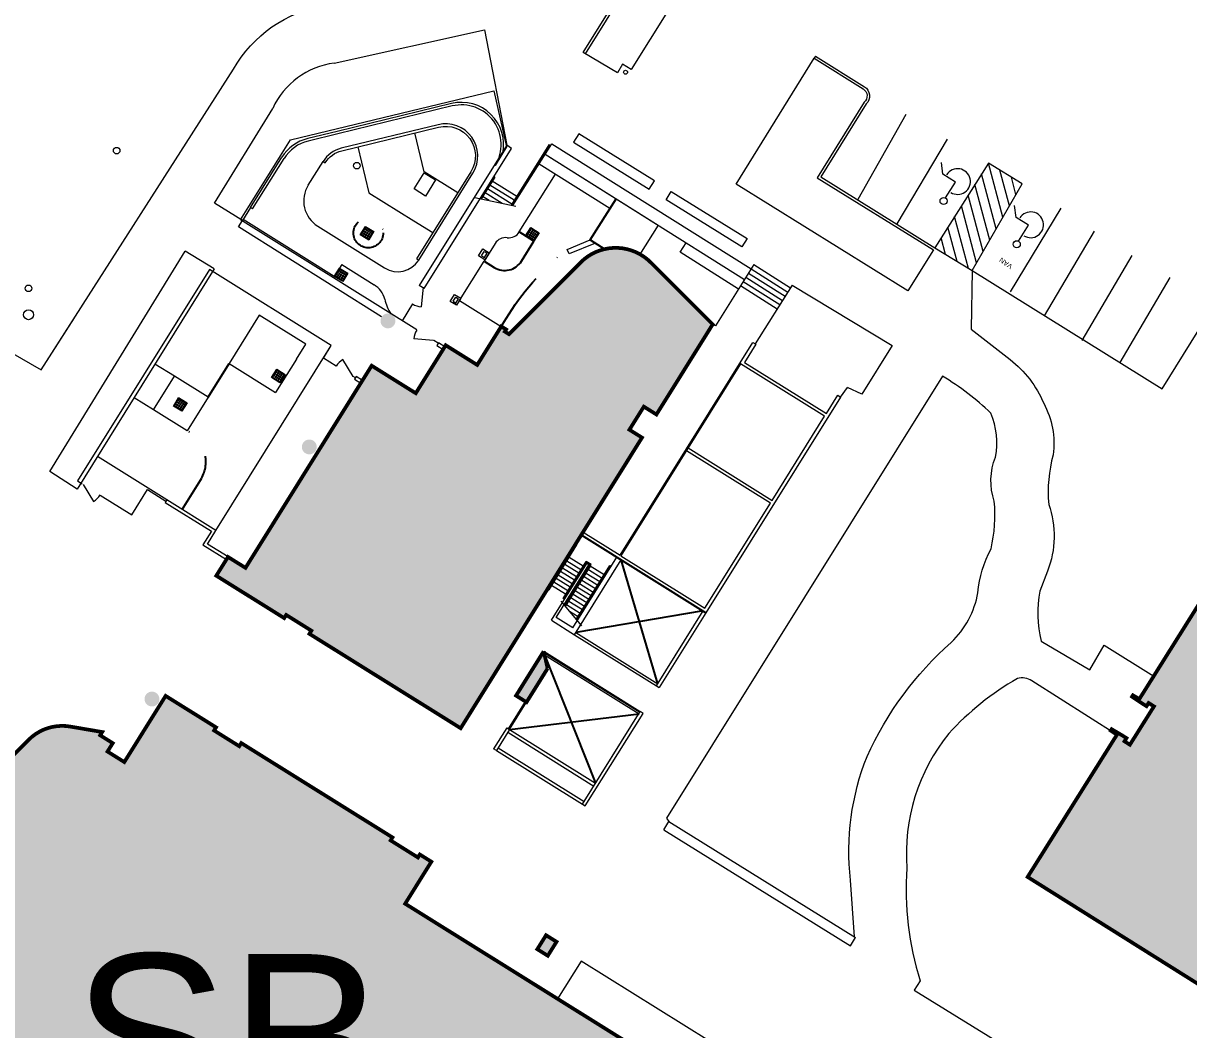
# Model space of a CAD drawing. Header units: feet. Extents: x 6763715 to 6770513, y 1886699 to 1891873.
# Drawn here: x 6765793.5 to 6766028.8, y 1889874.7 to 1890077.9 of the extents above; entities that cross this region are included whole.
import ezdxf

# ---------------------------------------------------------------- set-up
doc = ezdxf.new("R2010")
doc.units = ezdxf.units.FT
doc.header["$LTSCALE"] = 48
doc.header["$MEASUREMENT"] = 0
doc.linetypes.add('DASHDOT2', pattern=[0.5, 0.25, -0.125, 0, -0.125])
doc.linetypes.add('PHANTOM2', pattern=[1.25, 0.625, -0.125, 0.125, -0.125, 0.125, -0.125])
doc.layers.get('0').update_dxf_attribs({"lineweight": 0})
for name, color, linetype in [('A-WALL', 5, 'Continuous'), ('AWAJA', 7, 'Continuous'), ('C-BLDG', 7, 'Continuous'), ('L-D-HEADER', 3, 'DASHDOT2'), ('L-DECK-FIELD', 6, 'Continuous')]:
    doc.layers.add(name, color=color, linetype=linetype)
for name, color, linetype, lineweight in [('C-BLDG-HTCH', 253, 'Continuous', 0), ('C-BLDG-IDEN', 7, 'Continuous', 50), ('C-PKNG-STRP', 3, 'Continuous', 0), ('C-PROP', 7, 'PHANTOM2', 0), ('C-ROAD', 5, 'Continuous', 0), ('Crosswalk_Stripping', 3, 'Continuous', 0), ('Handicap signs', 5, 'Continuous', 0), ('L-D-TRAPFENCE', 2, 'FENCELINE1', 0), ('L-SITE-WALK', 6, 'Continuous', 0), ('L-SITE-WALL', 32, 'Continuous', 0)]:
    doc.layers.add(name, color=color, linetype=linetype, lineweight=lineweight)
doc.layers.add('L-PLNT-TURF', color=7, linetype='Continuous', lineweight=0, true_color=0xd5ffc7)
doc.styles.add('Campus_Base_Map_NEW$0$Site Plan$0$ARIAL3', font='arial.ttf', dxfattribs={"height": 100})
doc.styles.add('Campus_Base_Map_NEW$0$STANDARD', font='arial.ttf', dxfattribs={"height": 3.8})
doc.linetypes.add('FENCELINE1', pattern='A,0.25,-0.1,[133,ltypeshp.shx,S=0.1,R=0,X=-0.1,Y=0],-0.1,1', length=1.45)

# ---------------------------------------------------------------- blocks, each defined once
blk = doc.blocks.new('Campus_Base_Map_NEW$0$HANDI')
at = {"layer": 'Handicap signs', "lineweight": 0}
for p, q in [((0, 0.07912658333467937), (0, 0)), ((0, 0), (0.0625, 0)), ((0.0625, 0), (0.09407491666691688, -0.03864783333240968))]:
    blk.add_line(p, q, dxfattribs=at)
blk.add_circle((0, 0.09412658333409732), 0.015, dxfattribs=at)
blk.add_arc((-0.006249999996119489, -0.006249999999757468), 0.05412658333333333, 90, 0, dxfattribs=at)

msp = doc.modelspace()

# ---------------------------------------------------------------- hatches: boundary and pattern name
at = {"layer": 'C-BLDG-HTCH'}
h = msp.add_hatch(color=256, dxfattribs=at)
h.dxf.hatch_style = 1
h.paths.add_polyline_path([(6765790.602628229, 1889714.272746203), (6765788.485017681, 1889710.879263394), (6765785.939905577, 1889712.467471302), (6765788.05751612, 1889715.860954112)])
h.paths.add_polyline_path([(6765806.484707313, 1889739.723867278), (6765804.367096767, 1889736.330384468), (6765801.821984658, 1889737.918592378), (6765803.939595206, 1889741.312075187)], flags=17)
h.paths.add_polyline_path([(6765917.158094355, 1889776.353943878), (6765915.216951356, 1889773.243251301), (6765913.096024597, 1889774.566757892), (6765915.037167598, 1889777.677450467)])
h.paths.add_polyline_path([(6765822.366786395, 1889765.174988354), (6765820.249175851, 1889761.781505542), (6765817.704063745, 1889763.369713451), (6765819.821674291, 1889766.763196262)], flags=17)
h.paths.add_polyline_path([(6765838.24886548, 1889790.626109427), (6765836.131254936, 1889787.232626618), (6765833.586142829, 1889788.820834526), (6765835.703753373, 1889792.214317336)], flags=17)
h.paths.add_polyline_path([(6765896.618941047, 1889788.606701928), (6765894.559874655, 1889789.891606242), (6765892.872104258, 1889787.186944692), (6765894.931170652, 1889785.902040377)], flags=17)
h.paths.add_polyline_path([(6765764.939414479, 1889730.287175947), (6765762.821803932, 1889726.893693137), (6765760.488784501, 1889728.349550386), (6765762.606395047, 1889731.743033195)])
edge = h.paths.add_edge_path()
edge.add_arc((6765708.371684281, 1889763.361425676), 1.5, 0, 360)
edge = h.paths.add_edge_path(flags=17)
edge.add_arc((6765724.194407277, 1889788.717428284), 1.666666666666667, 0, 360)
h.paths.add_polyline_path([(6765812.197091507, 1889806.490099596), (6765810.432416055, 1889803.662197255), (6765808.311489299, 1889804.985703845), (6765810.076164753, 1889807.813606186)], flags=17)
h.paths.add_polyline_path([(6765801.476534692, 1889812.302062879), (6765803.040718175, 1889811.325976768), (6765802.064632066, 1889809.761793284), (6765800.500448583, 1889810.737879396)], flags=17)
h.paths.add_polyline_path([(6765774.328672213, 1889829.242947235), (6765773.3525861, 1889827.678763752), (6765774.916769587, 1889826.70267764), (6765775.892855696, 1889828.266861123)], flags=17)
edge = h.paths.add_edge_path(flags=17)
edge.add_arc((6765740.076486358, 1889814.168549358), 1.5, 0, 360)
edge = h.paths.add_edge_path(flags=17)
edge.add_arc((6765755.958565445, 1889839.619670433), 1.5, 0, 360)
h.paths.add_polyline_path([(6765962.841384547, 1889849.9847131), (6765964.622603834, 1889852.839127026), (6765962.881676456, 1889853.925505352), (6765961.100457169, 1889851.071091426)])
h.paths.add_polyline_path([(6765942.418204581, 1889866.112618808), (6765941.160274336, 1889864.096778517), (6765943.007248053, 1889862.94422486), (6765944.265178299, 1889864.960065152)], flags=17)
h.paths.add_polyline_path([(6765901.176528919, 1889892.412504811), (6765899.411853464, 1889889.58460247), (6765897.290926711, 1889890.90810906), (6765899.055602164, 1889893.736011402)], flags=17)
h.paths.add_polyline_path([(6765784.590193273, 1889936.089692924), (6765785.579959089, 1889935.472056515), (6765782.403543273, 1889930.381832299), (6765781.413777457, 1889930.999468709)], flags=17)
edge = h.paths.add_edge_path()
edge.add_arc((6765819.48688178, 1889941.424154734), 1.5, 0, 360)
edge = h.paths.add_edge_path(flags=17)
edge.add_arc((6765851.251039946, 1889992.326396883), 1.5, 0, 360)
edge = h.paths.add_edge_path(flags=17)
edge.add_arc((6765867.133119033, 1890017.777517957), 1.5, 0, 360)
edge = h.paths.add_edge_path()
edge.add_line((6765759.067047212, 1889840.823187033), (6765715.303095958, 1889770.69120896))
edge.add_line((6765715.303095957, 1889770.69120896), (6765726.261217532, 1889763.853091577))
edge.add_line((6765726.261217533, 1889763.853091577), (6765723.045445295, 1889758.699798475))
edge.add_line((6765723.045445295, 1889758.699798475), (6765724.572265456, 1889758.942794672))
edge.add_line((6765724.572265457, 1889758.942794672), (6765729.45682767, 1889766.770333095))
edge.add_line((6765729.456827668, 1889766.770333095), (6765736.747456674, 1889762.220814585))
edge.add_line((6765736.747456674, 1889762.220814586), (6765735.490418433, 1889760.206403734))
edge.add_line((6765735.490418435, 1889760.206403734), (6765733.926291672, 1889761.18245445))
edge.add_line((6765733.926291671, 1889761.18245445), (6765733.319485413, 1889760.21004401))
edge.add_arc((6765778.013187991, 1889779.886613685), 48.83333333358502, 203.7616734647254, 234.6486560549243)
edge.add_line((6765749.75877069, 1889740.05719808), (6765750.907909326, 1889741.898699209))
edge.add_line((6765750.907909326, 1889741.89869921), (6765749.897356902, 1889742.64043509))
edge.add_line((6765749.897356899, 1889742.64043509), (6765750.777448357, 1889743.839485288))
edge.add_line((6765750.777448361, 1889743.839485288), (6765758.99750335, 1889738.7099838))
edge.add_line((6765758.997503349, 1889738.709983799), (6765765.350334982, 1889748.890432229))
edge.add_line((6765765.350334981, 1889748.890432229), (6765795.043309568, 1889730.361339964))
edge.add_line((6765795.043309567, 1889730.361339965), (6765831.417682359, 1889788.651476983))
edge.add_line((6765831.417682361, 1889788.651476982), (6765807.451210015, 1889803.607101452))
edge.add_line((6765807.451210015, 1889803.607101453), (6765804.049316665, 1889798.214577018))
edge.add_line((6765804.049316664, 1889798.214577019), (6765797.677700481, 1889802.190613453))
edge.add_line((6765797.677700483, 1889802.190613451), (6765794.060554617, 1889796.394116553))
edge.add_line((6765794.060554617, 1889796.394116554), (6765764.190835998, 1889815.033501119))
edge.add_line((6765764.190835997, 1889815.033501119), (6765771.602472903, 1889826.910690954))
edge.add_line((6765771.602472903, 1889826.910690953), (6765766.512248688, 1889830.08710677))
edge.add_line((6765766.512248688, 1889830.087106771), (6765769.247495642, 1889834.470355401))
edge.add_line((6765769.247495644, 1889834.470355401), (6765759.067047214, 1889840.823187034))
edge = h.paths.add_edge_path()
edge.add_line((6765767.449255617, 1889854.255723156), (6765777.629704047, 1889847.902891523))
edge.add_line((6765777.629704047, 1889847.902891523), (6765778.423808001, 1889849.175447577))
edge.add_line((6765778.423808002, 1889849.175447578), (6765783.514032218, 1889845.999031761))
edge.add_line((6765783.514032217, 1889845.999031759), (6765781.065545024, 1889842.07531726))
edge.add_line((6765781.065545024, 1889842.075317261), (6765811.606890314, 1889823.01682236))
edge.add_line((6765811.606890313, 1889823.016822361), (6765813.790676188, 1889826.516351508))
edge.add_line((6765813.790676189, 1889826.516351508), (6765821.638105187, 1889821.619377124))
edge.add_line((6765821.638105186, 1889821.619377123), (6765823.661967347, 1889824.862627622))
edge.add_line((6765823.661967346, 1889824.862627623), (6765845.507512935, 1889811.230509742))
edge.add_line((6765845.507512936, 1889811.230509742), (6765847.911393832, 1889815.0827424))
edge.add_line((6765847.911393832, 1889815.082742399), (6765847.954147706, 1889815.0634126))
edge.add_line((6765847.954147706, 1889815.063412601), (6765861.785826245, 1889807.719783264))
edge.add_line((6765861.785826245, 1889807.719783264), (6765861.276381477, 1889806.903395156))
edge.add_line((6765861.276381479, 1889806.903395155), (6765863.397308235, 1889805.579888565))
edge.add_line((6765863.397308234, 1889805.579888565), (6765864.01795369, 1889806.574476401))
edge.add_line((6765864.017953688, 1889806.574476401), (6765864.058927856, 1889806.552722057))
edge.add_line((6765864.058927858, 1889806.552722057), (6765868.48907833, 1889804.200629874))
edge.add_line((6765868.48907833, 1889804.200629875), (6765869.190212587, 1889803.828377867))
edge.add_line((6765869.190212587, 1889803.828377866), (6765870.999362786, 1889806.727551238))
edge.add_line((6765870.999362784, 1889806.727551238), (6765887.118406131, 1889796.668901151))
edge.add_line((6765887.118406133, 1889796.668901152), (6765886.011394003, 1889794.894907986))
edge.add_line((6765886.011394005, 1889794.894907986), (6765886.754422546, 1889794.499369181))
edge.add_line((6765886.754422546, 1889794.499369181), (6765894.777189872, 1889790.2398551))
edge.add_line((6765894.777189871, 1889790.2398551), (6765918.465988935, 1889777.66280169))
edge.add_line((6765918.465988936, 1889777.66280169), (6765921.923270783, 1889783.203115299))
edge.add_line((6765921.923270782, 1889783.203115298), (6765923.054431719, 1889782.497245117))
edge.add_line((6765923.054431716, 1889782.497245118), (6765947.395923757, 1889821.504623045))
edge.add_line((6765947.395923758, 1889821.504623044), (6765960.642018883, 1889842.731564995))
edge.add_line((6765960.642018884, 1889842.731564995), (6765961.17142152, 1889843.579935697))
edge.add_line((6765961.17142152, 1889843.579935698), (6765945.326331212, 1889853.46763285))
edge.add_line((6765945.326331211, 1889853.46763285), (6765940.174246632, 1889856.682650942))
edge.add_line((6765940.174246633, 1889856.682650943), (6765870.607849029, 1889900.093667105))
edge.add_line((6765870.607849026, 1889900.093667104), (6765875.901875387, 1889908.57737413))
edge.add_line((6765875.901875389, 1889908.57737413), (6765873.568855957, 1889910.033231379))
edge.add_line((6765873.568855958, 1889910.033231379), (6765873.193862424, 1889909.432302132))
edge.add_line((6765873.193862424, 1889909.432302132), (6765867.675319984, 1889912.875998276))
edge.add_line((6765867.675319985, 1889912.875998275), (6765868.050313518, 1889913.476927522))
edge.add_line((6765868.050313518, 1889913.476927523), (6765837.513101103, 1889932.532843416))
edge.add_line((6765837.513101102, 1889932.532843415), (6765837.116049125, 1889931.896565388))
edge.add_line((6765837.116049124, 1889931.896565388), (6765832.025824909, 1889935.072981205))
edge.add_line((6765832.025824909, 1889935.072981206), (6765832.422876886, 1889935.709259233))
edge.add_line((6765832.422876887, 1889935.709259232), (6765822.242428457, 1889942.062090865))
edge.add_line((6765822.242428457, 1889942.062090865), (6765813.904336938, 1889928.700252301))
edge.add_line((6765813.904336937, 1889928.700252301), (6765810.510854127, 1889930.817862845))
edge.add_line((6765810.510854129, 1889930.817862846), (6765811.569130376, 1889932.513756485))
edge.add_line((6765811.569130376, 1889932.513756484), (6765809.024547294, 1889934.102812158))
edge.add_line((6765809.024547295, 1889934.102812158), (6765809.435601208, 1889934.761528367))
edge.add_line((6765809.435601206, 1889934.761528368), (6765802.966244428, 1889935.866206115))
edge.add_arc((6765801.355908533, 1889926.435548649), 9.56715641779939, 80.30989316930925, 134.955809715846)
edge.add_line((6765794.596126981, 1889933.205765431), (6765749.706750889, 1889888.257067721))
edge.add_line((6765749.706750888, 1889888.25706772), (6765750.722551615, 1889887.623184937))
edge.add_line((6765750.722551614, 1889887.623184937), (6765751.085183837, 1889887.986259174))
edge.add_line((6765751.085183837, 1889887.986259175), (6765751.193064979, 1889887.918938885))
edge.add_arc((6765767.281553116, 1889881.270167638), 17.40820523766951, 157.5465199930481, 234.2816316252072)
edge.add_line((6765757.11861633, 1889867.136508328), (6765759.699306075, 1889871.272078162))
edge.add_line((6765759.699306076, 1889871.272078162), (6765768.854639908, 1889865.55894138))
edge.add_line((6765768.854639908, 1889865.55894138), (6765768.2370035, 1889864.569175562))
edge.add_line((6765768.2370035, 1889864.569175562), (6765772.302113116, 1889862.032454597))
edge.add_line((6765772.302113116, 1889862.032454597), (6765767.449255617, 1889854.255723157))
edge = h.paths.add_edge_path()
edge.add_line((6765834.8377871, 1889970.116730023), (6765838.372665027, 1889967.910885706))
edge.add_line((6765838.372665025, 1889967.910885705), (6765861.991743052, 1890005.760591111))
edge.add_line((6765861.991743052, 1890005.760591111), (6765863.844652278, 1890008.729888569))
edge.add_line((6765863.844652278, 1890008.72988857), (6765872.752544655, 1890003.171160891))
edge.add_line((6765872.752544655, 1890003.17116089), (6765878.796558084, 1890012.85672641))
edge.add_line((6765878.796558084, 1890012.856726411), (6765885.159338353, 1890008.88620664))
edge.add_line((6765885.159338355, 1890008.886206639), (6765890.012195853, 1890016.662938079))
edge.add_line((6765890.012195852, 1890016.662938079), (6765891.001961672, 1890016.045301669))
edge.add_line((6765891.001961671, 1890016.04530167), (6765890.737260353, 1890015.621116319))
edge.add_line((6765890.737260353, 1890015.62111632), (6765891.574810478, 1890015.09846597))
edge.add_line((6765891.574810477, 1890015.09846597), (6765906.061847312, 1890029.599849439))
edge.add_arc((6765913.119375717, 1890022.549303251), 9.975916433375993, 44.89675857177963, 135.028356206105, ccw=False)
edge.add_line((6765920.186113106, 1890029.590619274), (6765932.708747669, 1890017.08323002))
edge.add_line((6765932.708747671, 1890017.08323002), (6765921.347645096, 1889998.876999233))
edge.add_line((6765921.347645095, 1889998.876999233), (6765918.802532987, 1890000.465207142))
edge.add_line((6765918.802532988, 1890000.465207142), (6765915.890818489, 1889995.799168278))
edge.add_line((6765915.89081849, 1889995.799168278), (6765918.435930598, 1889994.210960369))
edge.add_line((6765918.435930597, 1889994.210960369), (6765881.81891493, 1889935.531986779))
edge.add_line((6765881.818914931, 1889935.531986778), (6765851.277569641, 1889954.590481679))
edge.add_line((6765851.277569639, 1889954.59048168), (6765851.674621616, 1889955.226759708))
edge.add_line((6765851.674621617, 1889955.226759708), (6765846.584397403, 1889958.403175525))
edge.add_line((6765846.584397404, 1889958.403175524), (6765846.187345427, 1889957.766897497))
edge.add_line((6765846.187345427, 1889957.766897497), (6765832.47201907, 1889966.325573447))
edge.add_line((6765832.472019069, 1889966.325573447), (6765834.837787098, 1889970.116730023))
h.paths.add_polyline_path([(6765841.221479146, 1889784.056210801), (6765843.339089694, 1889787.449693608), (6765842.06653364, 1889788.243797563), (6765837.831312547, 1889781.456831944), (6765839.103868601, 1889780.662727991)], flags=17)
h.paths.add_polyline_path([(6765901.277321734, 1889752.970924263), (6765900.301235625, 1889751.40674078), (6765901.865419108, 1889750.43065467), (6765902.841505218, 1889751.994838151)])
h.paths.add_polyline_path([(6765898.048728876, 1889754.985639721), (6765897.072642767, 1889753.421456238), (6765898.636826249, 1889752.445370127), (6765899.612912359, 1889754.009553611)])
h.paths.add_polyline_path([(6765748.967336366, 1889849.341894549), (6765747.261757767, 1889850.406214433), (6765746.197437883, 1889848.700635833), (6765747.903016483, 1889847.636315948)])
edge = h.paths.add_edge_path(flags=17)
edge.add_line((6765898.578986035, 1889951.056566248), (6765892.997269462, 1889942.111834041))
edge.add_line((6765892.997269461, 1889942.111834041), (6765895.118196217, 1889940.788327451))
edge.add_line((6765895.118196217, 1889940.788327451), (6765899.37117602, 1889947.603751827))
edge.add_arc((6765737.67548459, 1889912.322689301), 165.5000000008723, 12.30869317112624, 13.53513256859119)
edge.add_line((6765898.578985867, 1889951.056566942), (6765898.578986035, 1889951.056566248))
h = msp.add_hatch(color=256, dxfattribs=at)
h.paths.add_polyline_path([(6766101.252603374, 1889929.732697781), (6766036.886886345, 1889970.143766456), (6766018.85256074, 1889941.419153703), (6766017.560029553, 1889942.181452362), (6766017.382788027, 1889941.899146586), (6766019.463156031, 1889940.511021413), (6766020.310073362, 1889939.979296824), (6766020.71809813, 1889940.629188247), (6766021.812033017, 1889939.942377321), (6766016.948968556, 1889932.196612581), (6766015.855033671, 1889932.883423507), (6766016.263058443, 1889933.533314929), (6766015.416141113, 1889934.065039518), (6766013.261922469, 1889935.335537283), (6766013.076981815, 1889935.058368747), (6766014.332901744, 1889934.220356403), (6765996.298576141, 1889905.49574365), (6766116.624727873, 1889829.950739176), (6766116.788306164, 1889830.211282494), (6766157.146327468, 1889894.49250703), (6766155.80537503, 1889895.334404294), (6766156.501269503, 1889896.442807219), (6766176.422653415, 1889879.350696552), (6766176.965284007, 1889879.983149302), (6766184.590757974, 1889873.463957608), (6766182.297681103, 1889869.811603406), (6766184.838433092, 1889868.216429641), (6766221.000870438, 1889925.815035305), (6766218.46011845, 1889927.41020907), (6766215.627806505, 1889922.966586519), (6766206.618300827, 1889926.905595989), (6766206.692131801, 1889927.074465998), (6766152.298460538, 1889950.855702587), (6766155.936925869, 1889956.650957145), (6766128.83557133, 1889973.666143954)])
edge = h.paths.add_edge_path()
edge.add_line((6766105.473649705, 1889836.951779583), (6766099.469347863, 1889827.38828112))
edge.add_line((6766099.469347864, 1889827.38828112), (6766115.984235788, 1889817.019651657))
edge.add_line((6766115.984235788, 1889817.019651657), (6766117.57940955, 1889819.560403645))
edge.add_line((6766117.579409549, 1889819.560403645), (6766103.181814951, 1889828.599721638))
edge.add_line((6766103.181814951, 1889828.599721638), (6766107.590943027, 1889835.622468112))
at = {"layer": 'Crosswalk_Stripping'}
h = msp.add_hatch(dxfattribs=at)
h.set_pattern_fill('ANSI31', color=256, scale=15, angle=60.00000000000001, style=0)
h.set_pattern_definition([(104.9999999999998, (-8.731149137020111e-11, 0), (-1.811110924292002, -0.4852857095672263), [])])
h.paths.add_polyline_path([(6765995.194032481, 1890045.464437474), (6765988.40498318, 1890049.644294469), (6765977.52982861, 1890032.54445839), (6765985.109474996, 1890027.920868688)])

# ---------------------------------------------------------------- linework, layer by layer
msp.add_lwpolyline([(6766013.755225522, 1889933.300248484), (6766013.533673611, 1889932.947366264)])
at = {"layer": 'A-WALL'}
msp.add_line((6765906.171436195, 1889974.557039094), (6765931.339767033, 1889958.851427556), dxfattribs=at)
at = {"layer": 'AWAJA'}
for p, q in [((6765898.744089633, 1889950.364172842), (6765909.068678483, 1889924.421163843)), ((6765891.677079083, 1889935.273917884), (6765917.826810872, 1889938.456120266))]:
    msp.add_line(p, q, dxfattribs=at)
for points in [[(6765921.603104332, 1889944.507651779), (6765914.230957868, 1889969.52771405)], [(6765930.774186567, 1889959.204362646), (6765905.059875635, 1889954.831003183)]]:
    msp.add_lwpolyline(points, dxfattribs=at)
at = {"layer": 'C-BLDG', "const_width": 0.75}
for points in [[(6765834.8377871, 1889970.116730023), (6765838.372665026, 1889967.910885705), (6765861.991743052, 1890005.760591111), (6765863.844652278, 1890008.72988857), (6765872.752544655, 1890003.17116089), (6765878.796558084, 1890012.856726411), (6765885.159338355, 1890008.886206639), (6765890.012195853, 1890016.66293808), (6765891.001961673, 1890016.04530167), (6765890.737260354, 1890015.621116319), (6765891.574810477, 1890015.09846597), (6765906.061847314, 1890029.599849438, -0.4148864431480094), (6765920.186113108, 1890029.590619274), (6765932.708747672, 1890017.083230019), (6765921.347645095, 1889998.876999233), (6765918.802532988, 1890000.465207142), (6765915.89081849, 1889995.799168278), (6765918.435930597, 1889994.210960369), (6765881.818914931, 1889935.531986779), (6765851.277569641, 1889954.590481679), (6765851.674621617, 1889955.226759708), (6765846.584397404, 1889958.403175524), (6765846.187345427, 1889957.766897496), (6765832.472019071, 1889966.325573447)], [(6765898.578986035, 1889951.056566248), (6765892.997269461, 1889942.111834041), (6765895.118196217, 1889940.788327451), (6765899.371176021, 1889947.603751827, 0.005351402473198029), (6765898.578985867, 1889951.056566942)]]:
    msp.add_lwpolyline(points, format="xyb", close=True, dxfattribs=at)
msp.add_lwpolyline([(6766101.252603374, 1889929.732697781), (6766036.886886345, 1889970.143766456), (6766018.85256074, 1889941.419153703), (6766017.560029553, 1889942.181452362), (6766017.382788027, 1889941.899146586), (6766019.463156031, 1889940.511021413), (6766020.310073362, 1889939.979296824), (6766020.71809813, 1889940.629188247), (6766021.812033017, 1889939.942377321), (6766016.948968556, 1889932.196612581), (6766015.855033671, 1889932.883423507), (6766016.263058443, 1889933.533314929), (6766015.416141113, 1889934.065039518), (6766013.261922469, 1889935.335537283), (6766013.076981815, 1889935.058368747), (6766014.332901744, 1889934.220356403), (6765996.298576141, 1889905.49574365), (6766116.624727873, 1889829.950739176)], dxfattribs=at)
at = {"layer": 'C-BLDG', "elevation": 2.345164517032615e-10}
msp.add_lwpolyline([(6766101.252603372, 1889929.732697782), (6766036.886886341, 1889970.143766456), (6766018.852560738, 1889941.419153703), (6766017.560029554, 1889942.181452362), (6766017.382788025, 1889941.899146586), (6766019.46315603, 1889940.511021414), (6766020.31007336, 1889939.979296825), (6766020.718098128, 1889940.629188248), (6766021.812033013, 1889939.942377322), (6766016.948968554, 1889932.196612581), (6766015.855033669, 1889932.883423507), (6766016.263058441, 1889933.53331493), (6766015.416141111, 1889934.065039517), (6766013.26192247, 1889935.335537283), (6766013.076981815, 1889935.058368748), (6766014.332901741, 1889934.220356404), (6765996.298576141, 1889905.49574365), (6766116.624727872, 1889829.950739177)], dxfattribs=at)
at = {"layer": 'C-BLDG', "const_width": 0.75}
msp.add_lwpolyline([(6765940.174246633, 1889856.682650943), (6765870.607849029, 1889900.093667104), (6765875.901875389, 1889908.57737413), (6765873.568855958, 1889910.033231379), (6765873.193862424, 1889909.432302132), (6765867.675319985, 1889912.875998275), (6765868.050313518, 1889913.476927523), (6765837.513101103, 1889932.532843416), (6765837.116049124, 1889931.896565388), (6765832.025824909, 1889935.072981206), (6765832.422876887, 1889935.709259232), (6765822.242428457, 1889942.062090865), (6765813.904336938, 1889928.700252302), (6765810.510854129, 1889930.817862846), (6765811.569130376, 1889932.513756484), (6765809.024547295, 1889934.102812158), (6765809.435601206, 1889934.761528368), (6765802.966244429, 1889935.866206114, 0.2430615709199155), (6765794.596126981, 1889933.205765431), (6765749.706750888, 1889888.25706772)], format="xyb", dxfattribs=at)
msp.add_lwpolyline([(6765901.17652892, 1889892.412504811), (6765899.411853464, 1889889.58460247), (6765897.290926711, 1889890.90810906), (6765899.055602164, 1889893.736011402)], close=True, dxfattribs=at)
at = {"layer": 'C-PKNG-STRP'}
msp.add_line((6765977.52982861, 1890032.54445839), (6765985.109474996, 1890027.920868688), dxfattribs=at)
for points in [[(6765962.081974746, 1890042.365215499), (6765971.771725403, 1890059.547597246)], [(6765969.94678924, 1890037.353215432), (6765980.091695404, 1890054.444969824)], [(6765985.109474996, 1890027.920868688), (6765995.194032481, 1890045.464437474), (6765988.40498318, 1890049.644294469), (6765977.52982861, 1890032.54445839)], [(6765992.856933245, 1890023.661521376), (6766003.056619564, 1890040.553088096)], [(6765999.711899742, 1890018.778223267), (6766009.80536686, 1890035.919189299)], [(6766007.323973813, 1890013.810980026), (6766017.417440929, 1890030.951946058)], [(6766014.974122485, 1890009.398429273), (6766025.067589598, 1890026.539395306)]]:
    msp.add_lwpolyline(points, dxfattribs=at)
at = {"layer": 'C-PROP', "ltscale": 0.02, "const_width": 6, "elevation": -178.8009999999999}
msp.add_lwpolyline([(6769012.672318948, 1888295.374669329, 0.1361048893769301), (6767938.827147607, 1887977.763884334, -0.2823868537519414), (6765535.011960359, 1887963.210487848), (6765125.199023341, 1887960.525005917), (6765008.259637998, 1888061.176182), (6763829.051106414, 1890965.3305025), (6763828.781101809, 1890985.958502438), (6763983.434002401, 1891051.428890646), (6764153.834987686, 1890819.547933312), (6764199.850891613, 1890841.999908577), (6764151.795092961, 1891122.836158444, -0.01647219109543954), (6764351.863703489, 1891197.559898398, -0.0003431867193823084), (6765614.041232214, 1891619.044375816, -0.1515732919274202), (6766084.71670162, 1891639.018791427, -4.006424607498245e-05), (6767109.798489642, 1891365.369470985), (6767424.223199004, 1891242.168853522)], format="xyb", dxfattribs=at)
at = {"layer": 'C-ROAD'}
for points in [[(6765953.173608304, 1890070.801256426), (6765963.077496395, 1890064.642761926, -0.5073320774112646), (6765963.284250604, 1890061.909160488), (6765953.824482662, 1890046.696273139), (6765977.265798979, 1890032.11985463)], [(6765953.437637934, 1890071.225860187), (6765963.341526025, 1890065.067365685, -0.4956234734209863), (6765963.670667367, 1890061.583719783), (6765954.513116055, 1890046.856847268), (6765977.52982861, 1890032.54445839)], [(6765985.109474996, 1890027.920868688), (6766023.466381483, 1890004.06954933), (6766032.090551849, 1890017.938656159, -0.3496793767741754), (6766034.880405694, 1890019.959304971), (6766046.227588767, 1890012.90333221)]]:
    msp.add_lwpolyline(points, format="xyb", dxfattribs=at)
msp.add_lwpolyline([(6765953.437637934, 1890071.225860187), (6765953.174547704, 1890070.800672283)], dxfattribs=at)
at = {"layer": 'L-D-HEADER'}
for p, q in [((6765896.620458331, 1890033.886032144), (6765893.661082627, 1890035.73274996)), ((6765894.105795821, 1890029.856271304), (6765896.620458332, 1890033.886032144)), ((6765886.555976829, 1890029.852610239), (6765888.594702469, 1890028.580399025))]:
    msp.add_line(p, q, dxfattribs=at)
at = {"layer": 'L-D-HEADER', "flags": 128}
for points in [[(6765889.99846957, 1890016.671503593), (6765890.991885287, 1890018.263457869, -0.08514732505710525), (6765902.75428002, 1890031.816624778, -0.04454189504623703), (6765903.351116609, 1890032.222414344, -3.231669591430489)], [(6765825.605139891, 1889979.714335748), (6765829.297695464, 1889985.631676859, 0.414213562373095), (6765827.064918974, 1889995.276090222), (6765826.572863961, 1889995.583143754)]]:
    msp.add_lwpolyline(points, format="xyb", dxfattribs=at)
msp.add_lwpolyline([(6765830.808085036, 1890002.370109384), (6765835.043306109, 1890009.157075017)], dxfattribs=at)
at = {"layer": 'L-D-HEADER'}
msp.add_circle((6765863.171621476, 1890035.533688507), 3, dxfattribs=at)
msp.add_arc((6765890.712313006, 1890031.973881841), 4.000000000410195, 238.0348978702425, 328.034897804953, dxfattribs=at)
at = {"layer": 'L-D-TRAPFENCE', "ltscale": 0.04}
for p, q in [((6765874.234912583, 1890024.586992135), (6765873.835746412, 1890020.606958672)), ((6765872.117302047, 1890021.193509321), (6765870.005821353, 1890017.809849613)), ((6765860.126806018, 1890006.54986194), (6765858.053720516, 1890009.970726816)), ((6765805.620913682, 1889984.735445085), (6765807.693999184, 1889981.314580211))]:
    msp.add_line(p, q, dxfattribs=at)
at = {"layer": 'L-D-TRAPFENCE', "linetype": 'Continuous'}
msp.add_line((6765876.346659542, 1890013.796311306), (6765872.362785637, 1890014.155126999), dxfattribs=at)
at = {"layer": 'L-D-TRAPFENCE', "ltscale": 0.04, "flags": 128}
for points in [[(6765872.978647281, 1890015.954738553), (6765837.343233661, 1890038.192047955), (6765847.455850904, 1890054.36331608), (6765888.541893048, 1890064.230550634), (6765891.098240336, 1890052.924796448), (6765888.77265428, 1890049.176350188)], [(6765898.862087639, 1890051.417565951), (6765921.712402292, 1890037.117652026), (6765917.925581934, 1890031.137537344)], [(6765855.672558554, 1890012.786171829), (6765831.069808142, 1890028.138848217), (6765804.443562264, 1889985.470139175), (6765805.408821006, 1889984.867795744)], [(6765856.706853327, 1890008.625054351), (6765854.093556019, 1890010.255811368), (6765855.672558554, 1890012.786171829)], [(6765809.014641795, 1889982.617681479), (6765815.404511755, 1889978.630257146), (6765818.582781755, 1889983.72345273), (6765822.290904054, 1889981.409499987)]]:
    msp.add_lwpolyline(points, dxfattribs=at)
at = {"layer": 'L-D-TRAPFENCE', "ltscale": 0.3, "flags": 128}
for points in [[(6765877.284841971, 1890013.267575024), (6765876.3721301, 1890013.837128016)], [(6765860.550991371, 1890006.285160622), (6765860.126806018, 1890006.54986194)]]:
    msp.add_lwpolyline(points, dxfattribs=at)
at = {"layer": 'L-D-TRAPFENCE', "ltscale": 0.04}
for centre, radius, start, end in [((6765874.234912583, 1890024.586992135), 4, 238.0348978957067, 264.2728333023949), ((6765860.13009181, 1890006.545644347), 4.005309933102971, 121.2252992406355, 148.7238546255948), ((6765805.617627893, 1889984.739662679), 4.005309933102971, 301.2252992406355, 328.7238546255948)]:
    msp.add_arc(centre, radius, start, end, dxfattribs=at)
at = {"layer": 'L-D-TRAPFENCE', "linetype": 'Continuous'}
msp.add_arc((6765876.346659542, 1890013.796311306), 4, 148.0348978142223, 174.8534258680837, dxfattribs=at)
at = {"layer": 'L-DECK-FIELD'}
for q in [(6765913.190514928, 1890042.426820071), (6765910.923474373, 1890032.280537806)]:
    msp.add_line((6765907.977492136, 1890034.118897791), q, dxfattribs=at)
at = {"layer": 'L-PLNT-TURF'}
msp.add_line((6765923.410610036, 1889917.346338538), (6765923.87801628, 1889916.702132399), dxfattribs=at)
at = {"layer": 'L-SITE-WALK', "lineweight": 0}
for p, q in [((6765856.242692772, 1890069.830178331), (6765886.606206888, 1890076.54412413)), ((6765886.606206888, 1890076.54412413), (6765891.124853225, 1890053.233614653)), ((6765832.089973924, 1890041.518829545), (6765843.857368594, 1890060.694491808)), ((6765874.442200137, 1890047.888456641), (6765872.535208442, 1890055.725597172)), ((6765899.648528805, 1890053.355582263), (6765892.014541185, 1890041.122074156)), ((6765899.789923923, 1890053.267348491), (6765892.188032042, 1890041.085273987)), ((6765899.789923923, 1890053.267348491), (6765899.648528805, 1890053.355582263)), ((6765851.03537072, 1890045.162756601), (6765854.041499798, 1890049.980095388)), ((6765881.229165768, 1890043.653235568), (6765874.442200137, 1890047.888456641)), ((6765888.738554882, 1890046.827741598), (6765885.967429367, 1890042.404762723)), ((6765893.129571827, 1890042.908917037), (6765888.198417122, 1890045.98606986)), ((6765888.727819758, 1890046.834440561), (6765888.599003691, 1890046.91482472)), ((6765888.738554882, 1890046.827741598), (6765888.657122197, 1890046.878557448)), ((6765893.661082629, 1890035.732749962), (6765900.954052132, 1890047.41977468)), ((6765890.172231266, 1890041.512857383), (6765886.742559871, 1890043.653050429)), ((6765892.159000328, 1890041.353570749), (6765887.227845619, 1890044.430723572)), ((6765892.644286078, 1890042.131243892), (6765887.71313137, 1890045.208396717)), ((6765884.651899961, 1890042.683807428), (6765892.986547243, 1890040.915896215)), ((6765887.549059425, 1890042.069273839), (6765886.257274122, 1890042.875377284)), ((6765839.378564104, 1890040.649569318), (6765837.75256962, 1890038.043904012)), ((6765836.974971853, 1890036.776762679), (6765837.75256962, 1890038.043904012)), ((6765865.863974391, 1890018.577062753), (6765836.974971853, 1890036.776762679)), ((6765852.949179141, 1890036.896116574), (6765866.450723653, 1890028.470845412)), ((6765863.02155306, 1890036.411588557), (6765862.13899655, 1890034.997773969)), ((6765863.861392559, 1890035.395992039), (6765862.447452027, 1890036.278931268)), ((6765863.375006714, 1890036.190949425), (6765862.492450202, 1890034.777134838)), ((6765896.389347483, 1890036.191696399), (6765895.506790974, 1890034.77788181)), ((6765863.42000491, 1890034.68915303), (6765862.006064378, 1890035.572092257)), ((6765863.640698733, 1890035.042572535), (6765862.226758199, 1890035.925511762)), ((6765863.728460366, 1890035.970310294), (6765862.845903853, 1890034.556495706)), ((6765896.787799332, 1890034.469260873), (6765895.373858802, 1890035.352200099)), ((6765897.00849316, 1890034.822680378), (6765895.594552626, 1890035.705619604)), ((6765897.229186983, 1890035.176099883), (6765895.815246453, 1890036.059039109)), ((6765896.742801139, 1890035.971057269), (6765895.860244626, 1890034.557242679)), ((6765897.096254789, 1890035.750418137), (6765896.213698279, 1890034.336603548)), ((6765798.841005449, 1889987.33767832), (6765826.159990114, 1890031.855571874)), ((6765888.782410501, 1890033.420482734), (6765886.555976829, 1890029.852610239)), ((6765926.121701393, 1890031.627675914), (6765927.330588088, 1890033.554261908)), ((6765857.797877718, 1890029.14775845), (6765864.333113115, 1890025.077362597)), ((6765881.600768177, 1890021.911860449), (6765886.555976831, 1890029.852610238)), ((6765832.02486713, 1890028.261948684), (6765804.393086598, 1889983.821880087)), ((6765858.171126196, 1890026.283588822), (6765856.757185662, 1890027.16652805)), ((6765857.772674346, 1890028.00602435), (6765856.890117833, 1890026.592209762)), ((6765858.391820021, 1890026.637008328), (6765856.977879488, 1890027.519947555)), ((6765858.612513845, 1890026.990427834), (6765857.198573312, 1890027.87336706)), ((6765858.126127997, 1890027.785385219), (6765857.243571488, 1890026.37157063)), ((6765858.479581652, 1890027.564746088), (6765857.597025141, 1890026.150931499)), ((6765881.600768171, 1890021.911860452), (6765890.01219585, 1890016.662938079)), ((6765797.092528433, 1890007.899791986), (6765803.831239779, 1890018.427838784)), ((6765797.092528433, 1890007.899791986), (6765801.405303695, 1890014.637741937)), ((6765848.67847458, 1890010.078259459), (6765850.531383802, 1890013.047556926)), ((6765835.043306106, 1890009.157075018), (6765844.443253507, 1890003.291293829)), ((6765845.488295449, 1890005.846209223), (6765844.074354915, 1890006.729148451)), ((6765845.089843599, 1890007.56864475), (6765844.207287088, 1890006.154830163)), ((6765845.708989272, 1890006.19962873), (6765844.295048738, 1890007.082567956)), ((6765845.929683099, 1890006.553048234), (6765844.515742565, 1890007.435987461)), ((6765845.443297252, 1890007.348005619), (6765844.560740741, 1890005.934191032)), ((6765845.796750905, 1890007.127366488), (6765844.914194394, 1890005.713551899)), ((6765825.67088616, 1890000.104663482), (6765824.256945627, 1890000.987602708)), ((6765825.272434311, 1890001.827099009), (6765824.389877798, 1890000.41328442)), ((6765825.891579984, 1890000.458082986), (6765824.477639449, 1890001.341022214)), ((6765826.11227381, 1890000.811502492), (6765824.698333276, 1890001.694441719)), ((6765825.625887965, 1890001.606459878), (6765824.743331452, 1890000.192645289)), ((6765825.979341616, 1890001.385820746), (6765825.096785104, 1889999.972006158)), ((6765804.393086598, 1889983.821880087), (6765798.841005449, 1889987.33767832)), ((6765899.518830813, 1889963.581381306), (6765905.165792266, 1889972.630668798)), ((6765905.30718738, 1889972.542435026), (6765905.165792266, 1889972.630668798)), ((6765899.660225932, 1889963.493147532), (6765905.30718738, 1889972.542435026)), ((6765902.254077764, 1889967.964629934), (6765902.11268265, 1889968.052863708)), ((6765902.488128273, 1889961.72847208), (6765907.164518224, 1889969.222413286)), ((6765902.69524663, 1889968.67160552), (6765902.553851513, 1889968.759839293)), ((6765902.629523389, 1889961.640238307), (6765907.217679569, 1889968.992784395)), ((6765902.79652743, 1889960.333762006), (6765907.924655155, 1889968.551615531)), ((6765905.664544089, 1889966.818696294), (6765902.836641748, 1889968.583371748)), ((6765902.909145351, 1889960.199412612), (6765908.154284046, 1889968.604776875)), ((6765902.96545431, 1889960.132237914), (6765908.048514055, 1889968.277869755)), ((6765903.136415493, 1889969.378581107), (6765902.995020377, 1889969.466814879)), ((6765906.105712952, 1889967.525671881), (6765903.277810612, 1889969.290347333)), ((6765903.577584357, 1889970.085556691), (6765903.43618924, 1889970.173790464)), ((6765906.546881814, 1889968.232647466), (6765903.718979474, 1889969.997322919)), ((6765905.161503727, 1889957.512424716), (6765911.952757885, 1889968.39544771)), ((6765905.274121644, 1889957.378075322), (6765912.094153, 1889968.307213936)), ((6765906.82967205, 1889968.05617992), (6765906.688276933, 1889968.144413693)), ((6765908.154284046, 1889968.604776875), (6765907.164518224, 1889969.222413286)), ((6765907.924655155, 1889968.551615531), (6765907.217679569, 1889968.992784395)), ((6765907.977816501, 1889968.321986641), (6765910.805718841, 1889966.557311188)), ((6765911.952757885, 1889968.39544771), (6765912.094153, 1889968.307213936)), ((6765900.930571176, 1889965.843703178), (6765900.789176058, 1889965.931936951)), ((6765903.899868635, 1889963.990793953), (6765901.071966292, 1889965.755469405)), ((6765901.371740039, 1889966.550678764), (6765901.230344923, 1889966.638912536)), ((6765904.341037499, 1889964.697769538), (6765901.513135158, 1889966.462444992)), ((6765901.812908901, 1889967.25765435), (6765901.671513786, 1889967.345888123)), ((6765904.782206362, 1889965.404745124), (6765901.954304019, 1889967.169420577)), ((6765905.223375225, 1889966.111720709), (6765902.395472885, 1889967.876396161)), ((6765905.506165461, 1889965.935253164), (6765905.36477034, 1889966.023486937)), ((6765905.947334324, 1889966.642228749), (6765905.805939207, 1889966.730462522)), ((6765906.388503186, 1889967.349204336), (6765906.24710807, 1889967.437438108)), ((6765906.725007469, 1889966.156942999), (6765909.48221225, 1889964.436384432)), ((6765907.166176328, 1889966.863918587), (6765909.923381114, 1889965.143360017)), ((6765907.607345195, 1889967.570894171), (6765910.364549978, 1889965.850335602)), ((6765910.505945095, 1889965.76210183), (6765910.647340213, 1889965.673868057)), ((6765910.947113957, 1889966.469077416), (6765911.088509075, 1889966.380843644)), ((6765899.518830813, 1889963.581381306), (6765899.660225932, 1889963.493147532)), ((6765900.048233449, 1889964.429752009), (6765899.90683833, 1889964.517985782)), ((6765903.017530909, 1889962.576842782), (6765900.189628566, 1889964.341518237)), ((6765900.489402313, 1889965.136727594), (6765900.348007196, 1889965.224961366)), ((6765903.458699772, 1889963.283818368), (6765900.630797431, 1889965.048493821)), ((6765903.741490006, 1889963.107350823), (6765903.600094888, 1889963.195584595)), ((6765904.182658868, 1889963.814326408), (6765904.041263752, 1889963.90256018)), ((6765904.623827731, 1889964.521301993), (6765904.482432613, 1889964.609535765)), ((6765905.064996596, 1889965.228277578), (6765904.923601478, 1889965.316511352)), ((6765904.960332015, 1889963.329040658), (6765907.717536797, 1889961.60848209)), ((6765905.401500875, 1889964.036016243), (6765908.15870566, 1889962.315457675)), ((6765905.842669741, 1889964.742991828), (6765908.599874521, 1889963.022433261)), ((6765906.283838604, 1889965.449967413), (6765909.041043386, 1889963.729408846)), ((6765909.182438504, 1889963.641175073), (6765909.32383362, 1889963.552941301)), ((6765909.623607365, 1889964.348150659), (6765909.765002484, 1889964.259916886)), ((6765910.064776229, 1889965.055126245), (6765910.206171347, 1889964.966892473)), ((6765902.629523389, 1889961.640238307), (6765902.488128273, 1889961.72847208)), ((6765903.300321143, 1889962.400375237), (6765903.158926026, 1889962.48860901)), ((6765903.300321143, 1889962.400375237), (6765903.158926026, 1889962.48860901)), ((6765903.636825422, 1889961.208113901), (6765906.394030206, 1889959.487555334)), ((6765904.077994288, 1889961.915089488), (6765906.835199069, 1889960.19453092)), ((6765904.519163148, 1889962.622065072), (6765907.276367934, 1889960.901506504)), ((6765907.858931915, 1889961.520248317), (6765908.00032703, 1889961.432014544)), ((6765908.300100775, 1889962.227223902), (6765908.441495895, 1889962.13899013)), ((6765908.741269641, 1889962.934199489), (6765908.882664757, 1889962.845965716)), ((6765903.195656558, 1889960.501138316), (6765905.952861341, 1889958.780579749)), ((6765903.791060081, 1889959.147317959), (6765905.51169248, 1889958.073604164)), ((6765906.094256459, 1889958.692345976), (6765906.235651577, 1889958.604112203)), ((6765906.535425324, 1889959.39932156), (6765906.676820439, 1889959.311087789)), ((6765906.976594187, 1889960.106297147), (6765907.117989304, 1889960.018063375)), ((6765907.417763052, 1889960.813272732), (6765907.559158166, 1889960.725038959)), ((6765905.653087597, 1889957.985370391), (6765905.794482713, 1889957.897136618))]:
    msp.add_line(p, q, dxfattribs=at)
for points in [[(6765784.643573146, 1890015.058711571), (6765797.092528433, 1890007.899791986), (6765835.929072985, 1890068.575036493, -0.2270632928781261), (6765854.424227823, 1890081.471133363), (6765908.887455643, 1890100.035831731)], [(6765985.109474996, 1890027.920868688), (6765984.867941947, 1890016.083275768), (6765992.757257923, 1890009.96411813, -0.1283501783889583), (6765999.548117284, 1890001.152102063, -0.1576992349116042), (6766001.440504029, 1889990.7211827, 0.08944263083168304), (6766000.553859809, 1889980.732263069, -0.1815877855577407), (6766000.29875364, 1889967.232820087), (6765998.776325227, 1889963.221479376, 0.1143778713736808), (6765999.050505031, 1889953.1071989), (6766008.845501864, 1889947.33231407), (6766011.755879545, 1889952.331020028), (6766021.7600142, 1889946.050071234)], [(6765961.373788342, 1889893.386288763), (6765960.542779773, 1889904.87567885, -0.123363901427406), (6765963.867661603, 1889929.822154065, -0.1048009187154791), (6765980.87971467, 1889952.856127865, 0.1629716698938051), (6765986.24642823, 1889962.893841788, -0.1028382800344624), (6765988.920074686, 1889971.764258134, 0.07822213059948244), (6765989.564001814, 1889981.345006493, -0.179666628529159), (6765989.819804342, 1889990.262615747, 0.1469516297462923), (6765988.867798608, 1889999.153496108, 0.05670332290127081), (6765979.136700237, 1890006.591344703), (6765923.410610036, 1889917.346338538), (6765923.87801628, 1889916.702132399)], [(6766014.332901746, 1889934.220356402), (6765997.163131118, 1889945.110132665, 0.2113702219269212), (6765994.233124116, 1889945.548791287, 0.07808658026079504), (6765980.380360358, 1889934.467330571, 0.1912692774955456), (6765971.918743641, 1889907.292479409, 0.09588661195422928), (6765974.587241256, 1889884.542987759), (6765973.421763288, 1889882.668704468), (6766011.876383366, 1889858.893755914)]]:
    msp.add_lwpolyline(points, format="xyb", dxfattribs=at)
for points in [[(6765906.57135235, 1890071.950693195), (6765919.561869835, 1890092.841615703), (6765928.078889349, 1890087.545512055)], [(6765907.00240819, 1890071.697039587), (6765919.722443962, 1890092.15298231), (6765927.814859719, 1890087.120908293)], [(6765928.078889349, 1890087.545512055), (6765916.243797861, 1890068.51270759), (6765914.514717821, 1890069.587894407), (6765913.494192132, 1890067.876967418), (6765906.57135235, 1890071.950693195)], [(6765977.265798979, 1890032.119854629), (6765972.120943842, 1890023.846067994), (6765937.457861898, 1890045.400471443), (6765953.17396564, 1890070.799731592)], [(6765892.352964045, 1890041.050289285), (6765900.207863336, 1890053.561023325)], [(6765900.207863336, 1890053.561023325), (6765940.500254154, 1890028.287149341)], [(6765898.862087639, 1890051.417565951), (6765939.144444851, 1890026.141348968)], [(6765897.652680343, 1890049.491306622), (6765911.965792064, 1890040.510170896)], [(6765837.75256962, 1890038.043904012), (6765832.089973925, 1890041.518829544)], [(6765857.801355626, 1890029.153327978), (6765856.306846482, 1890026.760018236), (6765837.884795857, 1890038.255797297)], [(6765832.02486713, 1890028.261948684), (6765826.159990113, 1890031.855571875)], [(6765937.936078762, 1890024.21443631), (6765926.121701393, 1890031.627675914)], [(6765941.032458238, 1890029.133784846), (6765933.248168187, 1890016.748463347), (6765932.710106505, 1890017.08540756)], [(6765941.032458238, 1890029.133784846), (6765948.384692976, 1890024.453074076)], [(6765857.101342304, 1890028.032325333), (6765856.306846482, 1890026.760018236)], [(6765939.958378015, 1890027.446671432), (6765947.316135129, 1890022.762444906)], [(6765940.495418126, 1890028.290228139), (6765947.847652866, 1890023.609517366)], [(6765938.347257679, 1890024.91600131), (6765945.721581921, 1890020.221227525)], [(6765938.88429779, 1890025.759558017), (6765946.253099659, 1890021.068299985)], [(6765939.421337903, 1890026.603114724), (6765946.784617394, 1890021.915372446)], [(6765948.720701371, 1890025.000882689), (6765941.286265724, 1890013.152725477)], [(6765948.720701371, 1890025.000882689), (6765968.929077317, 1890012.810248001), (6765962.852240423, 1890003.008568946), (6765959.948475856, 1890004.329928845)], [(6765850.531383802, 1890013.047556926), (6765841.131436396, 1890018.913338113), (6765835.043306107, 1890009.157075019)], [(6765832.392105522, 1889975.479114677), (6765855.672558554, 1890012.786171829)], [(6765824.021119403, 1890006.605330457), (6765820.082131107, 1890009.054499946)], [(6765848.67847458, 1890010.078259459), (6765844.44325351, 1890003.291293829)], [(6765830.808085036, 1890002.370109384), (6765826.572863963, 1889995.583143753), (6765819.785898332, 1889999.818364825), (6765824.021119403, 1890006.605330457)], [(6765830.808085036, 1890002.370109384), (6765824.021119405, 1890006.605330457)], [(6765958.515768726, 1890002.401123279), (6765959.948475856, 1890004.329928845)], [(6765819.785898332, 1889999.818364825), (6765815.857905829, 1890002.260697391)], [(6765822.458426902, 1889981.677956296), (6765808.482673617, 1889990.399144533)], [(6765906.277785414, 1889956.180738155), (6765902.091469686, 1889961.17487222)], [(6765922.819761174, 1889915.000281381), (6765923.87801628, 1889916.702132399)], [(6765923.87801628, 1889916.702132399), (6765961.559279647, 1889893.270945459)], [(6765922.819761174, 1889915.000281381), (6765960.501024539, 1889891.569094441)], [(6765960.501024539, 1889891.569094441), (6765961.559279647, 1889893.270945459)], [(6765942.418204581, 1889865.864238927), (6765906.154265525, 1889888.493762626), (6765901.401634105, 1889880.87764403)]]:
    msp.add_lwpolyline(points, dxfattribs=at)
at = {"layer": 'L-SITE-WALK', "lineweight": 0, "flags": 128}
msp.add_lwpolyline([(6765861.044811798, 1890052.929667852), (6765863.305175539, 1890043.640278545), (6765872.382172578, 1890037.976025738), (6765876.199840744, 1890035.593713884)], dxfattribs=at)
msp.add_lwpolyline([(6765874.728872177, 1890042.994646762), (6765872.412820155, 1890044.439915953), (6765874.442549856, 1890047.692569231), (6765876.758601875, 1890046.247300038)], close=True, dxfattribs=at)
at = {"layer": 'L-SITE-WALK', "lineweight": 0}
for points in [[(6765861.555725195, 1890035.165582442), (6765862.615055555, 1890036.861996068), (6765864.311469181, 1890035.802665707), (6765863.252663908, 1890034.105924301)], [(6765861.785370532, 1890035.218672721), (6765862.668145828, 1890036.632350735), (6765864.081867595, 1890035.749548116), (6765863.199529871, 1890034.335596954)], [(6765894.923519621, 1890034.945690285), (6765895.98284998, 1890036.64210391), (6765897.679263605, 1890035.582773549), (6765896.620458331, 1890033.886032144)], [(6765895.153164957, 1890034.998780563), (6765896.035940253, 1890036.412458577), (6765897.449662019, 1890035.529655959), (6765896.567324298, 1890034.115704796)], [(6765856.306846482, 1890026.760018236), (6765857.366176844, 1890028.456431861), (6765859.062590469, 1890027.397101499), (6765858.003785195, 1890025.700360095)], [(6765856.53649182, 1890026.813108515), (6765857.419267112, 1890028.226786528), (6765858.832988882, 1890027.34398391), (6765857.950651156, 1890025.930032747)], [(6765843.624015735, 1890006.322638636), (6765844.683346096, 1890008.019052261), (6765846.379759721, 1890006.959721901), (6765845.320954448, 1890005.262980496)], [(6765843.853661072, 1890006.375728915), (6765844.736436367, 1890007.78940693), (6765846.150158135, 1890006.90660431), (6765845.26782041, 1890005.492653147)], [(6765823.806606445, 1890000.581092894), (6765824.865936805, 1890002.27750652), (6765826.562350431, 1890001.218176158), (6765825.503545159, 1889999.521434755)], [(6765824.036251781, 1890000.634183172), (6765824.919027077, 1890002.047861187), (6765826.332748846, 1890001.165058568), (6765825.450411122, 1889999.751107406)]]:
    msp.add_lwpolyline(points, close=True, dxfattribs=at)
for centre, radius in [((6765915.106065119, 1890067.992242762), 0.4057740046387613), ((6765812.356756547, 1890052.151948317), 0.6659999999999999), ((6765860.852805955, 1890049.117192622), 0.6659999999999999), ((6765794.566558594, 1890024.357904769), 0.6659999999999999), ((6765794.557846339, 1890019.020609856), 1)]:
    msp.add_circle(centre, radius, dxfattribs=at)
for centre, radius, start, end in [((6765858.467540829, 1890053.850648419), 16.13367053966233, 97.92639984331652, 154.9001974947814), ((6765856.125594945, 1890041.986340798), 6, 148.0348978142223, 238.0348978957067), ((6765890.90333726, 1890032.096976152), 2.499999998316305, 82.68272167845038, 148.0348978142223), ((6765891.54015587, 1890037.056256547), 2.500000000528163, 262.6827216486794, 328.034897804953), ((6765869.097736822, 1890032.712698933), 5.000000000000001, 238.0348978957067, 328.0348978142224), ((6765861.686099944, 1890020.835509078), 5, 15.23745265793879, 58.03489789570675), ((6765873.515017888, 1890023.375576378), 7.111169154536459, 189.9274068524384, 215.7403048581047)]:
    msp.add_arc(centre, radius, start, end, dxfattribs=at)
at = {"layer": 'L-SITE-WALL'}
for p, q in [((6765891.124853225, 1890053.233614653), (6765873.4615808, 1890024.928121232)), ((6765874.451346623, 1890024.310484823), (6765892.114619045, 1890052.615978245)), ((6765892.114619045, 1890052.615978245), (6765891.124853225, 1890053.233614653)), ((6765839.378564104, 1890040.649569318), (6765845.729016108, 1890050.826204441)), ((6765839.802749456, 1890040.384867999), (6765846.153201458, 1890050.561503122)), ((6765839.802749456, 1890040.384867999), (6765839.378564104, 1890040.649569318)), ((6765886.044842044, 1890030.925957215), (6765886.57424468, 1890031.774327918)), ((6765886.57424468, 1890031.774327918), (6765887.139825148, 1890031.421392827)), ((6765886.044842044, 1890030.925957215), (6765886.610422513, 1890030.573022125)), ((6765886.610422513, 1890030.573022125), (6765887.139825148, 1890031.421392827)), ((6765874.451346623, 1890024.310484823), (6765873.4615808, 1890024.928121232)), ((6765880.309646819, 1890021.735274605), (6765880.839049456, 1890022.583645307)), ((6765880.839049456, 1890022.583645307), (6765881.404629923, 1890022.230710217)), ((6765880.875227288, 1890021.382339513), (6765881.404629923, 1890022.230710217)), ((6765880.309646819, 1890021.735274605), (6765880.875227288, 1890021.382339513)), ((6765861.991743052, 1890005.760591111), (6765861.655351795, 1890005.221522227)), ((6765900.129135454, 1889957.31853233), (6765907.270840914, 1889968.763155506)), ((6765901.082723441, 1889957.902201715), (6765907.695026265, 1889968.498454188)), ((6765904.476206251, 1889955.784591171), (6765913.382587165, 1889970.057116687)), ((6765904.795174317, 1889954.406817832), (6765914.230957868, 1889969.527714051)), ((6765907.695026265, 1889968.498454188), (6765907.270840914, 1889968.763155506)), ((6765921.338403017, 1889944.083466426), (6765930.774186567, 1889959.204362647)), ((6765931.339767033, 1889958.851427556), (6765921.903983485, 1889943.730531337)), ((6765900.129135454, 1889957.31853233), (6765904.795174317, 1889954.406817832)), ((6765904.476206251, 1889955.784591171), (6765901.082723441, 1889957.902201715)), ((6765904.795174317, 1889954.406817832), (6765921.903983485, 1889943.730531337)), ((6765905.059875635, 1889954.831003183), (6765921.603104332, 1889944.507651779)), ((6765898.578986035, 1889951.056566248), (6765918.091512192, 1889938.880305617)), ((6765898.634431694, 1889950.825511893), (6765918.003278419, 1889938.738910499)), ((6765898.744089633, 1889950.364172842), (6765917.826810872, 1889938.456120266)), ((6765891.464986407, 1889935.406268543), (6765894.906103542, 1889940.92067811)), ((6765891.677079083, 1889935.273917884), (6765895.118196217, 1889940.788327451)), ((6765906.421665304, 1889920.179310331), (6765918.091512192, 1889938.880305617)), ((6765906.987245772, 1889919.82637524), (6765918.657092659, 1889938.527370527)), ((6765918.657092659, 1889938.527370527), (6765918.091512192, 1889938.880305617)), ((6765891.111498615, 1889935.626852975), (6765888.464485434, 1889931.384999462)), ((6765891.677079083, 1889935.273917884), (6765889.030065903, 1889931.032064371)), ((6765891.111498615, 1889935.626852975), (6765909.068678483, 1889924.421163843)), ((6765891.324143993, 1889934.708337416), (6765908.715743393, 1889923.855583375)), ((6765889.030065903, 1889931.032064371), (6765888.464485434, 1889931.384999462)), ((6765889.030065903, 1889931.032064371), (6765906.987245772, 1889919.82637524)), ((6765889.383000992, 1889931.59764484), (6765906.774600395, 1889920.7448908))]:
    msp.add_line(p, q, dxfattribs=at)
at = {"layer": 'L-SITE-WALL', "lineweight": 0}
for points in [[(6765890.313952312, 1890051.600432053, 0.553687728000951), (6765879.996748077, 1890061.657908615), (6765856.885649857, 1890056.034343205), (6765850.930521779, 1890054.585296865, 0.1960065771353345), (6765845.729016108, 1890050.826204438)], [(6765888.793359013, 1890049.163672726, 0.6722316066107129), (6765880.114962505, 1890061.172084213), (6765857.003864288, 1890055.548518803), (6765851.048736209, 1890054.099472465, 0.1960065771353345), (6765846.153201458, 1890050.561503121)]]:
    msp.add_lwpolyline(points, format="xyb", dxfattribs=at)
at = {"layer": 'L-SITE-WALL', "lineweight": 0, "flags": 128}
msp.add_lwpolyline([(6765877.249167131, 1890057.387222103), (6765857.713150866, 1890052.633572398, 0.1960065773430358), (6765854.041499798, 1890049.980095388), (6765854.465685152, 1890049.715394071, -0.1960065771353345), (6765857.831365296, 1890052.147747996), (6765877.367381554, 1890056.901397703, -0.6722316066107129), (6765883.87617894, 1890047.895089087), (6765872.915404988, 1890030.330387079), (6765873.339590338, 1890030.065685763), (6765884.300364293, 1890047.630387773, 0.6722316066107129), (6765877.249167123, 1890057.387222104)], format="xyb", dxfattribs=at)
at = {"layer": 'L-SITE-WALL', "lineweight": 0}
for points in [[(6765905.670338424, 1890055.554559995), (6765904.614219898, 1890053.856144952), (6765919.89995528, 1890044.351078206), (6765920.956073807, 1890046.049493249)], [(6765939.638639273, 1890034.432189449), (6765938.582520747, 1890032.733774407), (6765923.296785364, 1890042.238841151), (6765924.352903889, 1890043.937256194)], [(6765885.443975659, 1890030.908305594), (6765886.326750958, 1890032.321983608), (6765887.600528143, 1890031.526509595), (6765886.718190418, 1890030.112558432)], [(6765879.708780432, 1890021.717622983), (6765880.591555731, 1890023.131300997), (6765881.865332936, 1890022.335826972), (6765880.982995212, 1890020.921875809)], [(6765940.841379387, 1890013.430345203), (6765941.406959854, 1890013.077410112), (6765939.112881763, 1890009.401137069), (6765955.656110464, 1889999.077785664), (6765957.950188555, 1890002.754058708), (6765958.515769023, 1890002.401123616), (6765931.339767033, 1889958.851427556), (6765906.171436195, 1889974.557039094), (6765906.524371283, 1889975.122619563), (6765914.01831249, 1889970.446229611)]]:
    msp.add_lwpolyline(points, close=True, dxfattribs=at)
at = {"layer": 'L-SITE-WALL', "lineweight": 0, "flags": 128}
msp.add_lwpolyline([(6765909.022763442, 1890033.466624699), (6765903.730413297, 1890031.297139238), (6765903.351116609, 1890032.222414344), (6765907.977492136, 1890034.118897791)], dxfattribs=at)
at = {"layer": 'L-SITE-WALL', "lineweight": 0}
for points in [[(6765878.598032096, 1890012.538587397), (6765877.325476044, 1890013.332691351), (6765876.989084785, 1890012.793622467), (6765878.261640836, 1890011.999518513)], [(6765927.747708601, 1889992.132843867), (6765944.715122649, 1889981.544791146), (6765955.303175373, 1889998.512205195), (6765938.335761324, 1890009.100257917), (6765914.159707607, 1889970.357995837), (6765931.127121655, 1889959.769943116), (6765944.362187561, 1889980.979210677), (6765927.394773507, 1889991.5672634)], [(6765861.991743052, 1890005.760591111), (6765860.719187001, 1890006.554695066), (6765860.382795741, 1890006.01562618), (6765861.655351795, 1890005.221522227)], [(6765834.8377871, 1889970.116730023), (6765830.669143604, 1889972.718058489), (6765832.392105522, 1889975.479114677), (6765822.458426902, 1889981.677956296), (6765822.12338121, 1889981.141043689), (6765831.493741687, 1889975.293725424), (6765829.769434189, 1889972.530512958), (6765834.501395838, 1889969.57766114)]]:
    msp.add_lwpolyline(points, dxfattribs=at)

# ---------------------------------------------------------------- block references
at = {"layer": 'Handicap signs', "xscale": 47.99999999685016, "yscale": 47.99999999685016, "zscale": 47.99999999685016, "rotation": 147.8927107770695}
for p in [(6765981.729898376, 1890045.82069233), (6765996.502100253, 1890037.0810147)]:
    msp.add_blockref('Campus_Base_Map_NEW$0$HANDI', p, dxfattribs=at)

# ---------------------------------------------------------------- texts
at = {"layer": 'C-BLDG-IDEN', "insert": (6765803.349344624, 1889889.92942987), "char_height": 34, "width": 2422.980191629224, "attachment_point": 1, "rotation": 359.9999999988104, "style": 'Campus_Base_Map_NEW$0$STANDARD'}
msp.add_mtext('SB', dxfattribs=at)
at = {"layer": 'Handicap signs', "insert": (6765991.906320252, 1890029.412799244), "char_height": 0.9999999999999996, "width": 6.918599697060621, "attachment_point": 5, "rotation": 144.732086153757, "style": 'Campus_Base_Map_NEW$0$Site Plan$0$ARIAL3'}
msp.add_mtext('VAN', dxfattribs=at)

doc.saveas('drawing.dxf')
